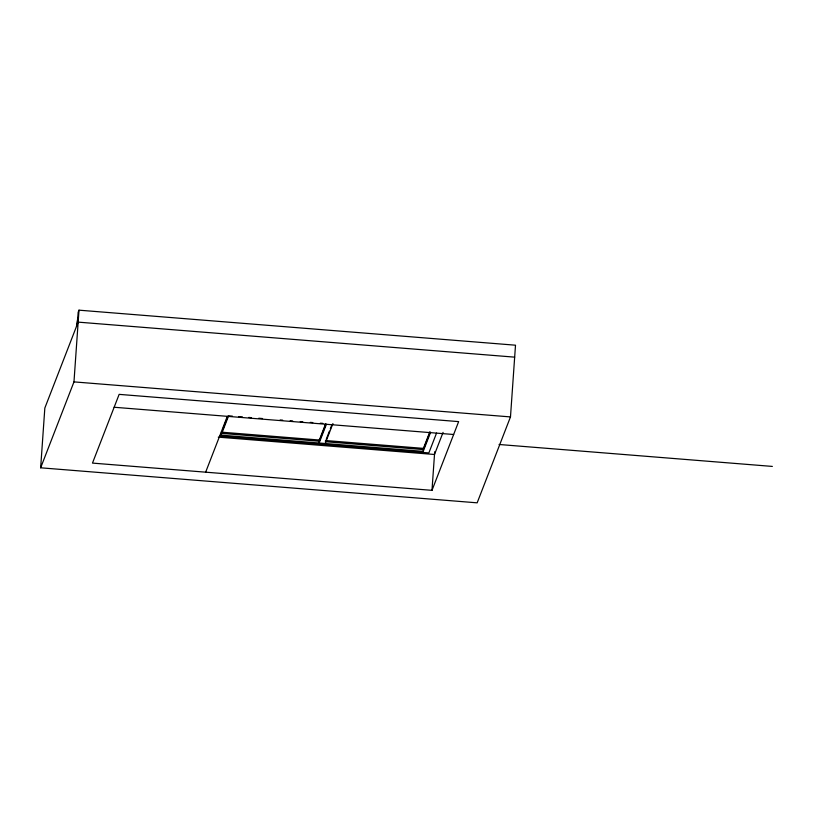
<?xml version="1.0" encoding="UTF-8"?>
<svg xmlns="http://www.w3.org/2000/svg" width="813" height="813" viewBox="0 0 813 813"><rect width="100%" height="100%" fill="white"/><g stroke="black" fill="none" stroke-linecap="round" stroke-linejoin="round"><path stroke-width="1.22" d="M77.326 324.275L78.16 312.324L78.993 310.17L515.503 345.2L510.483 416.917L477.16 502.83L40.65 467.8L44.837 408.035L78.16 322.131L514.67 357.151M76.493 326.42L77.743 318.3M40.65 467.8L73.973 381.886L78.993 310.17M319.387 439.427L319.133 443.014L326.409 424.274M228.392 416.408L221.126 435.148L423.207 451.367L423.461 447.78M431.988 490.341L458.644 421.612L119.145 394.366L92.479 463.095L431.988 490.341L434.691 451.743M205.648 472.18L227.315 416.337M223.016 428.807L227.864 416.297M325.515 424.112L319.346 440.026L221.329 432.16M325.871 424.162L319.265 441.225L221.248 433.359M326.226 439.366L329.407 431.164M330.322 428.817L331.684 425.311M325.2 443.502L332.924 423.583M429.782 431.977L423.421 448.38L325.403 440.514M430.148 431.998L423.339 449.569L325.322 441.703M423.207 451.367L430.484 432.618M436.551 433.085L428.858 452.922L219.683 436.144M443.075 432.384L434.498 454.487L218.28 437.14M73.973 381.886L510.483 416.917M228.616 415.819L232.386 416.124M238.676 416.622L242.447 416.927M248.727 417.435L251.237 417.638M258.778 418.238L262.548 418.543M280.139 419.955L282.65 420.158M290.19 420.758L292.7 420.961M300.241 421.571L302.761 421.764M310.292 422.374L312.812 422.577M320.352 423.177L322.863 423.38M114.145 407.252L453.654 434.498M499.06 444.487L772.35 466.418"/></g></svg>
